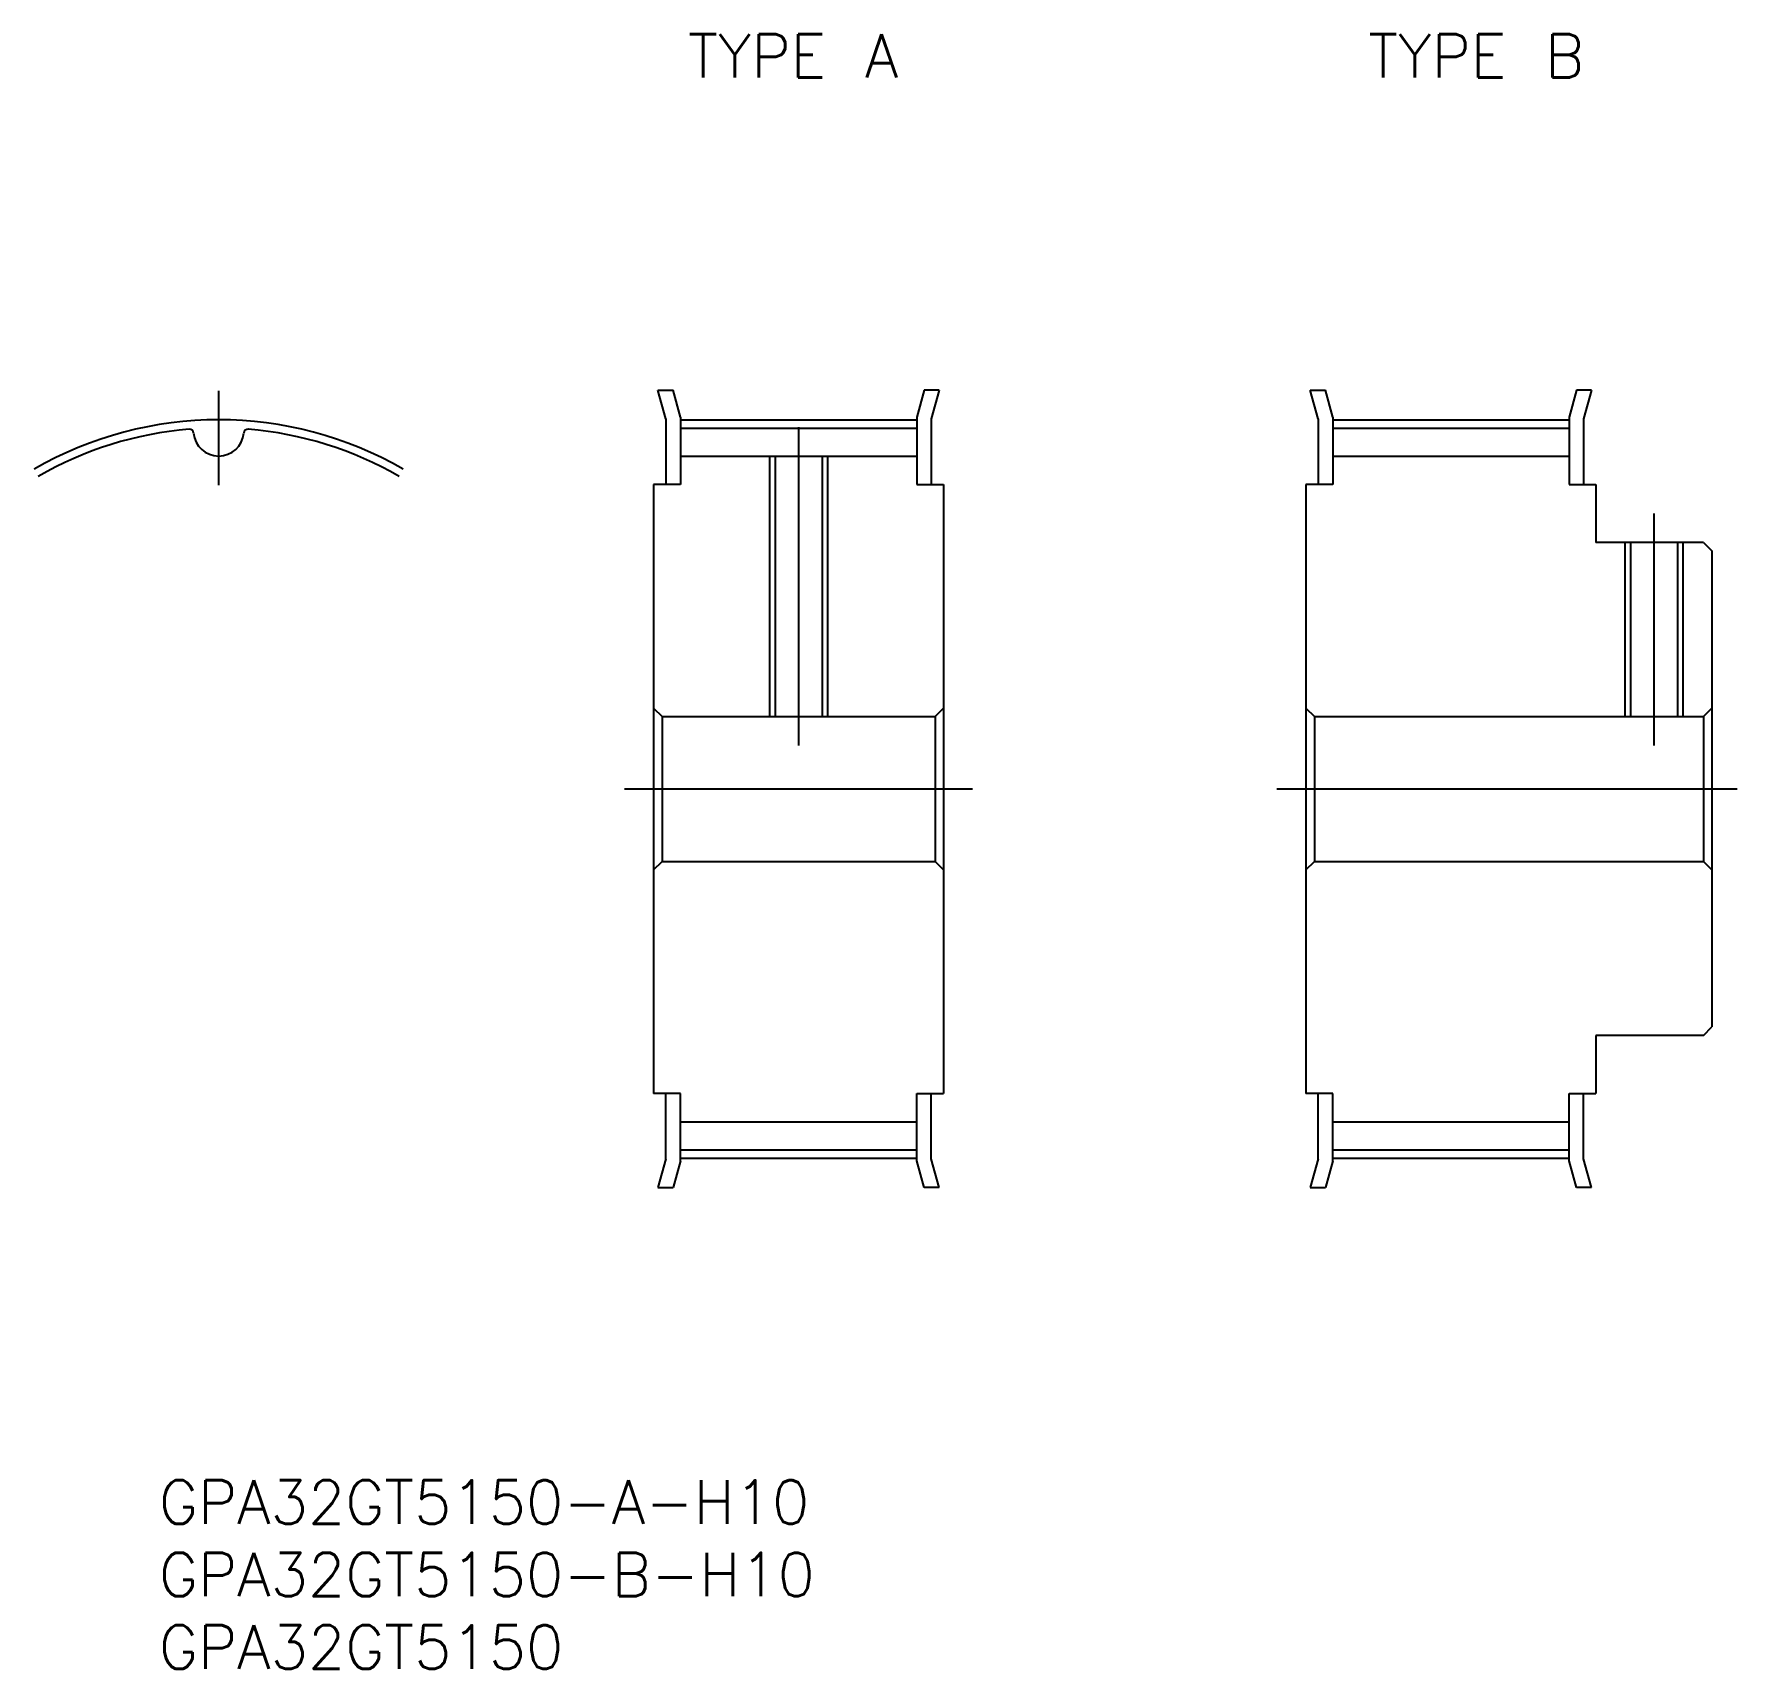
# Model space of a CAD drawing. Extents: x -13 to 105, y -61 to 52.
import ezdxf

# ---------------------------------------------------------------- set-up
doc = ezdxf.new("R2010")
doc.units = 0
doc.linetypes.add('CENTER', pattern=[50.8, 31.75, -6.35, 6.35, -6.35])
doc.layers.get('0').update_dxf_attribs({"linetype": 'CONTINUOUS'})
doc.layers.add('CENTER', color=1, linetype='CONTINUOUS')
doc.styles.get("Standard").update_dxf_attribs({"font": 'txt.shx', "height": 3, "bigfont": 'bigfont.shx'})

# ---------------------------------------------------------------- blocks, each defined once
blk = doc.blocks.new('*U2')
at = {"color": 7, "linetype": 'CONTINUOUS'}
blk.add_text('GPA32GT5150-B-H10', height=3, dxfattribs=at).set_placement((-4.13, -55.69))
blk = doc.blocks.new('*U3')
at = {"color": 7, "linetype": 'CONTINUOUS'}
blk.add_text('GPA32GT5150', height=3, dxfattribs=at).set_placement((-4.13, -60.69))
blk = doc.blocks.new('*U4')
at = {"color": 7, "linetype": 'CONTINUOUS'}
blk.add_text('TYPE A', height=3, dxfattribs=at).set_placement((32.38, 49.06))
blk = doc.blocks.new('*U5')
at = {"color": 7, "linetype": 'CONTINUOUS'}
blk.add_text('TYPE B', height=3, dxfattribs=at).set_placement((79.3, 49.06))
blk = doc.blocks.new('*U6')
at = {"color": 7, "linetype": 'CONTINUOUS'}
blk.add_text('GPA32GT5150-A-H10', height=3, dxfattribs=at).set_placement((-4.13, -50.69))

msp = doc.modelspace()

# ---------------------------------------------------------------- linework, layer by layer
at = {"color": 7, "linetype": 'CONTINUOUS'}
for p, q in [((30.3, 27.5), (31.34, 27.5)), ((30.85, 25.52), (30.3, 27.5)), ((31.85, 25.65), (31.34, 27.5)), ((48.66, 27.5), (48.15, 25.65)), ((49.7, 27.5), (48.66, 27.5)), ((49.7, 27.5), (49.15, 25.52)), ((75.3, 27.5), (76.34, 27.5)), ((75.85, 25.52), (75.3, 27.5)), ((76.85, 25.65), (76.34, 27.5)), ((93.66, 27.5), (93.15, 25.65)), ((94.7, 27.5), (93.66, 27.5)), ((94.7, 27.5), (94.15, 25.52)), ((30.85, 25.52), (30.85, 21)), ((31.85, 25.65), (31.85, 21)), ((31.85, 24.89), (48.15, 24.89)), ((48.15, 25.65), (48.15, 21)), ((49.15, 25.52), (49.15, 21)), ((75.85, 25.52), (75.85, 21)), ((76.85, 25.65), (76.85, 21)), ((76.85, 24.89), (93.15, 24.89)), ((93.15, 25.65), (93.15, 21)), ((94.15, 25.52), (94.15, 21)), ((31.85, 22.96), (48.15, 22.96)), ((38.38, 22.96), (38.38, 5)), ((41.62, 22.96), (41.62, 5)), ((76.85, 22.96), (93.15, 22.96)), ((30, 21), (30, -21)), ((31.85, 21), (30, 21)), ((48.15, 21), (50, 21)), ((50, 21), (50, -21)), ((75, 21), (75, -21)), ((76.85, 21), (75, 21)), ((93.15, 21), (95, 21)), ((95, 21), (95, 17)), ((102.42, 17), (95, 17)), ((97.38, 17), (97.38, 5)), ((100.62, 17), (100.62, 5)), ((102.42, 17), (103, 16.42)), ((103, 16.42), (103, -16.42)), ((30, 5.58), (30.58, 5)), ((30.58, 5), (49.42, 5)), ((30.58, 5), (30.58, -5)), ((50, 5.58), (49.42, 5)), ((49.42, 5), (49.42, -5)), ((75, 5.58), (75.58, 5)), ((75.58, 5), (102.42, 5)), ((75.58, 5), (75.58, -5)), ((103, 5.58), (102.42, 5)), ((102.42, 5), (102.42, -5)), ((30, -5.58), (30.58, -5)), ((30.58, -5), (49.42, -5)), ((50, -5.58), (49.42, -5)), ((75, -5.58), (75.58, -5)), ((75.58, -5), (102.42, -5)), ((103, -5.58), (102.42, -5)), ((102.42, -17), (103, -16.42)), ((102.42, -17), (95, -17)), ((95, -17), (95, -21)), ((31.85, -21), (30, -21)), ((30.85, -25.52), (30.85, -21)), ((31.85, -25.65), (31.85, -21)), ((48.15, -25.65), (48.15, -21)), ((48.15, -21), (50, -21)), ((49.15, -25.52), (49.15, -21)), ((76.85, -21), (75, -21)), ((75.85, -25.52), (75.85, -21)), ((76.85, -25.65), (76.85, -21)), ((93.15, -25.65), (93.15, -21)), ((93.15, -21), (95, -21)), ((94.15, -25.52), (94.15, -21)), ((31.85, -22.96), (48.15, -22.96)), ((76.85, -22.96), (93.15, -22.96)), ((30.85, -25.52), (30.3, -27.5)), ((31.85, -25.65), (31.34, -27.5)), ((31.85, -24.89), (48.15, -24.89)), ((48.66, -27.5), (48.15, -25.65)), ((49.7, -27.5), (49.15, -25.52)), ((75.85, -25.52), (75.3, -27.5)), ((76.85, -25.65), (76.34, -27.5)), ((76.85, -24.89), (93.15, -24.89)), ((93.66, -27.5), (93.15, -25.65)), ((94.7, -27.5), (94.15, -25.52)), ((30.3, -27.5), (31.34, -27.5)), ((49.7, -27.5), (48.66, -27.5)), ((75.3, -27.5), (76.34, -27.5)), ((94.7, -27.5), (93.66, -27.5))]:
    msp.add_line(p, q, dxfattribs=at)
at = {"color": 3, "linetype": 'CONTINUOUS'}
for p, q in [((38, 22.96), (38, 5)), ((42, 22.96), (42, 5)), ((97, 17), (97, 5)), ((101, 17), (101, 5))]:
    msp.add_line(p, q, dxfattribs=at)
at = {"color": 7, "linetype": 'CONTINUOUS'}
for centre, radius, start, end in [((0, 0), 24.89, 94.7056, 120), ((-2.02, 24.52), 0.29, 5.0799, 94.7056), ((2.02, 24.52), 0.289, 85.2944, 174.9201), ((0, 0), 24.89, 60, 85.2944), ((0, 24.7), 1.74, 185.0799, 354.9201)]:
    msp.add_arc(centre, radius, start, end, dxfattribs=at)
at = {"layer": 'CENTER', "color": 1, "linetype": 'CENTER'}
for p, q in [((0, 20.96), (0, 27.46)), ((31.85, 25.46), (48.15, 25.46)), ((40, 24.96), (40, 3)), ((76.85, 25.46), (93.15, 25.46)), ((99, 19), (99, 3)), ((28, 0), (52, 0)), ((73, 0), (105, 0)), ((31.85, -25.46), (48.15, -25.46)), ((76.85, -25.46), (93.15, -25.46))]:
    msp.add_line(p, q, dxfattribs=at)
msp.add_arc((0, 0), 25.46, 60, 120, dxfattribs=at)

# ---------------------------------------------------------------- block references
at = {"color": 7, "linetype": 'CONTINUOUS'}
for name in ['*U4', '*U5', '*U6', '*U2', '*U3']:
    msp.add_blockref(name, (0, 0), dxfattribs=at)

doc.saveas('drawing.dxf')
